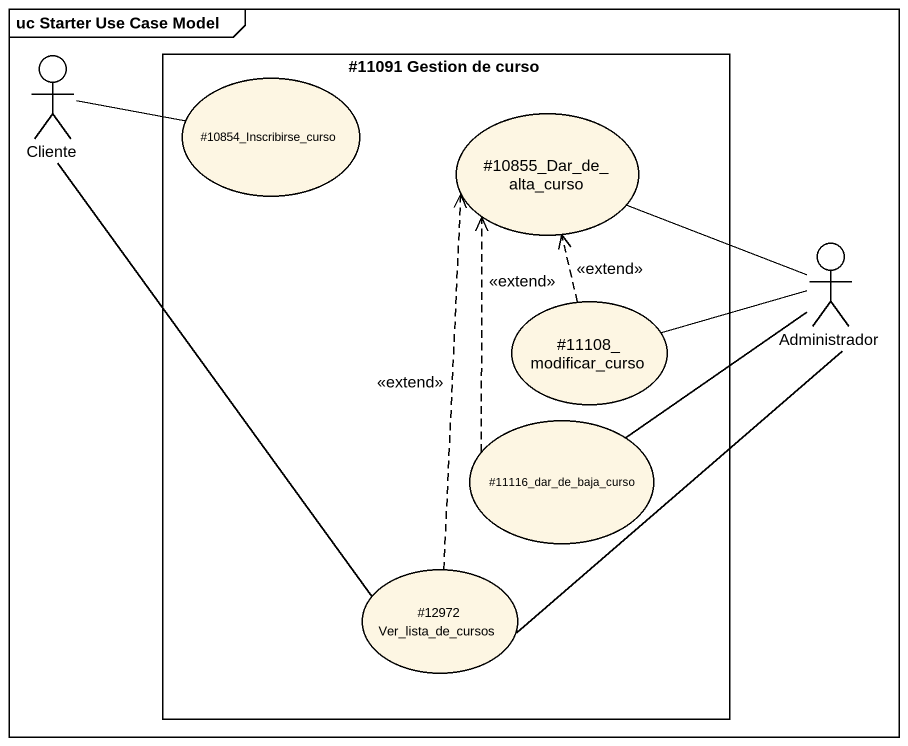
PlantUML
@startuml
mainframe uc Starter Use Case Model
actor Cliente
rectangle "#11091 Gestion de curso" as r11091_Gestion_de_curso {
  usecase "#10854_Inscribirse_curso" as u10854_Inscribirse_curso
  usecase "#10855_Dar_de_alta_curso" as u10855_Dar_de_alta_curso
  usecase "#11108_modificar_curso" as u11108_modificar_curso
  usecase "#11116_dar_de_baja_curso" as u11116_dar_de_baja_curso
  usecase "#12972 Ver_lista_de_cursos" as u12972_Ver_lista_de_cursos
}
actor Administrador
Cliente -right- u10854_Inscribirse_curso
Cliente -- u12972_Ver_lista_de_cursos
Administrador -left- u10855_Dar_de_alta_curso
Administrador -- u12972_Ver_lista_de_cursos
u11108_modificar_curso .up.> u10855_Dar_de_alta_curso : <<extend>>
u11108_modificar_curso -right- Administrador
u11116_dar_de_baja_curso .up.> u10855_Dar_de_alta_curso : <<extend>>
u11116_dar_de_baja_curso -up- Administrador
u12972_Ver_lista_de_cursos .up.> u10855_Dar_de_alta_curso : <<extend>>
@enduml
